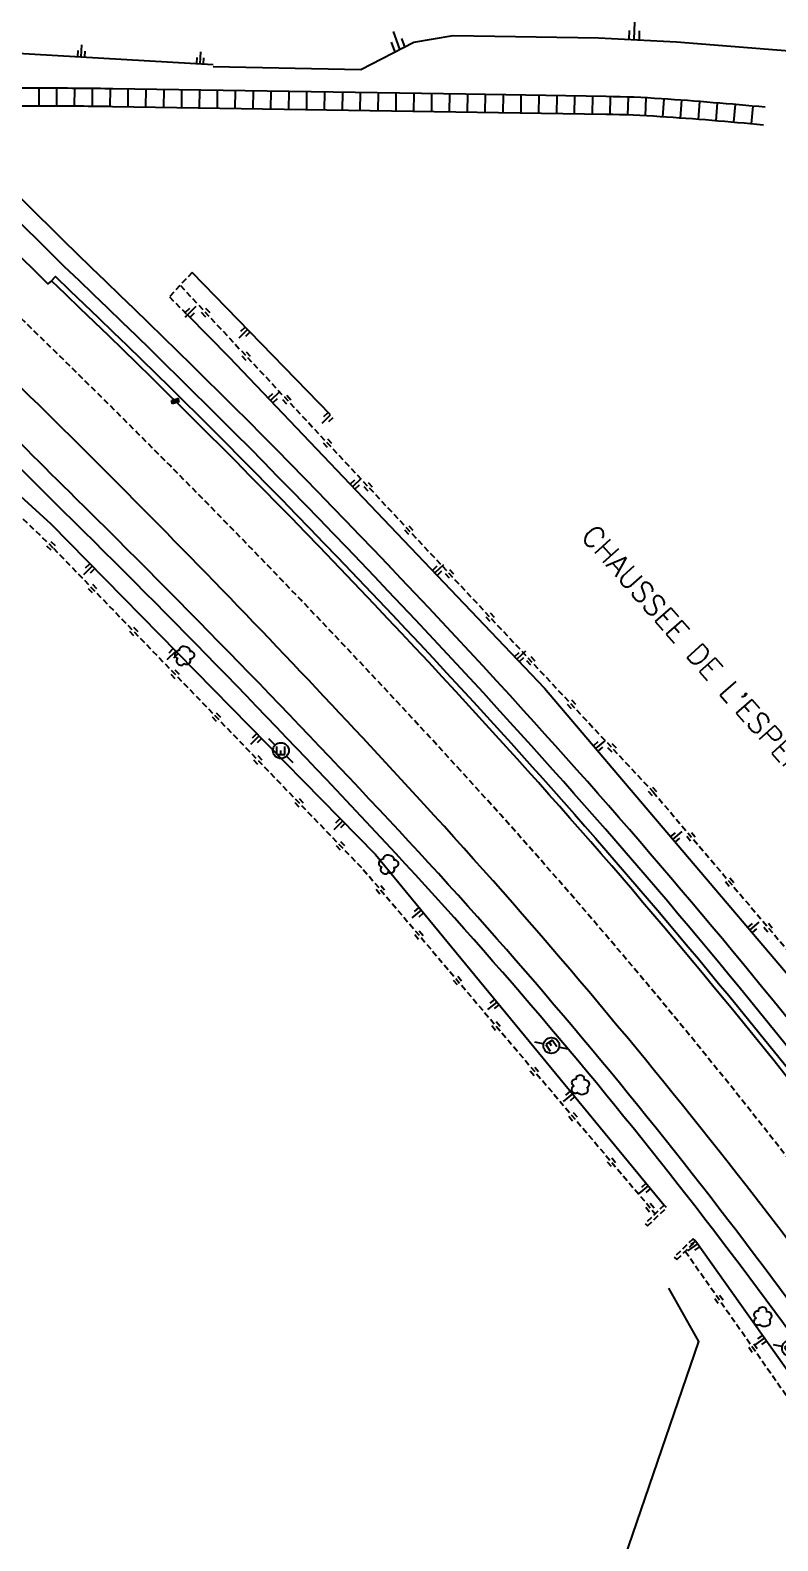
# Model space of a CAD drawing. Header units: millimetres. Extents: x 114000 to 115000, y 124000 to 125000.
# Drawn here: x 114846 to 114908.8, y 124556.1 to 124682.9 of the extents above; entities that cross this region are included whole.
import ezdxf
from ezdxf.enums import TextEntityAlignment as Align

# ---------------------------------------------------------------- set-up
doc = ezdxf.new("R2010")
doc.units = ezdxf.units.MM
doc.linetypes.add('DASHED', pattern=[0.75, 0.5, -0.25])
doc.layers.get('0').update_dxf_attribs({"linetype": 'CONTINUOUS'})
for name, color, linetype in [('W0001', 6, 'DASHED'), ('W0008', 7, 'CONTINUOUS'), ('W0112', 1, 'DASHED'), ('W0211', 2, 'CONTINUOUS'), ('W0220', 5, 'DASHED'), ('W0300', 7, 'CONTINUOUS'), ('W0310', 3, 'CONTINUOUS'), ('W0334', 7, 'CONTINUOUS'), ('W0400', 7, 'CONTINUOUS'), ('W0471', 7, 'CONTINUOUS'), ('W0700', 7, 'CONTINUOUS'), ('W0989', 7, 'CONTINUOUS')]:
    doc.layers.add(name, color=color, linetype=linetype)
doc.styles.get("Standard").update_dxf_attribs({"font": 'romans.shx', "width": 0.85})

# ---------------------------------------------------------------- blocks, each defined once
blk = doc.blocks.new('T400')
for p, q in [((-0.15, 0.3), (0.15, 0.3)), ((-0.15, -0.25), (-0.15, 0.3)), ((-0.15, 0.15), (0.15, 0.15)), ((-0.15, 0), (0.15, 0)), ((0.15, 0.3), (0.15, -0.25)), ((-0.15, -0.15), (0.15, -0.15)), ((-0.15, -0.25), (-0.15, -0.3)), ((-0.15, -0.3), (0.15, -0.3)), ((0.15, -0.3), (0.15, -0.25))]:
    blk.add_line(p, q)
blk = doc.blocks.new('T300')
for p, q in [((-0.8, 0.51), (-0.86, 0.34)), ((-0.86, 0.34), (-0.86, 0.17)), ((-0.86, 0.17), (-0.74, 0.06)), ((-0.69, 0.63), (-0.8, 0.51)), ((-0.8, -0.06), (-0.74, 0.06)), ((-0.74, 0.06), (-0.69, 0.11)), ((-0.57, 0.69), (-0.69, 0.63)), ((-0.46, 0.69), (-0.57, 0.69)), ((-0.29, 0.63), (-0.46, 0.69)), ((-0.29, 0.63), (-0.17, 0.74)), ((-0.23, 0.57), (-0.29, 0.63)), ((-0.17, 0.74), (-0.06, 0.8)), ((-0.06, 0.8), (0.06, 0.8)), ((0.06, 0.8), (0.23, 0.74)), ((0.23, 0.74), (0.34, 0.63)), ((0.34, 0.63), (0.4, 0.51)), ((0.46, 0.46), (0.34, 0.46)), ((0.4, 0.51), (0.4, 0.46)), ((0.57, 0.4), (0.46, 0.46)), ((0.57, 0.4), (0.69, 0.29)), ((0.69, 0.29), (0.74, 0.17)), ((0.74, 0.06), (0.69, -0.17)), ((0.74, 0.17), (0.74, 0.06)), ((-0.8, -0.17), (-0.8, -0.06)), ((-0.8, -0.23), (-0.8, -0.17)), ((-0.74, -0.34), (-0.8, -0.23)), ((-0.69, -0.4), (-0.74, -0.34)), ((-0.51, -0.46), (-0.69, -0.4)), ((-0.4, -0.46), (-0.51, -0.46)), ((-0.4, -0.46), (-0.34, -0.46)), ((-0.34, -0.46), (-0.34, -0.4)), ((-0.34, -0.51), (-0.34, -0.46)), ((-0.29, -0.63), (-0.34, -0.51)), ((-0.17, -0.74), (-0.29, -0.63)), ((-0.06, -0.8), (-0.17, -0.74)), ((0.06, -0.8), (-0.06, -0.8)), ((0.17, -0.74), (0.06, -0.8)), ((0.23, -0.69), (0.17, -0.74)), ((0.29, -0.46), (0.23, -0.46)), ((0.29, -0.63), (0.23, -0.69)), ((0.46, -0.4), (0.29, -0.46)), ((0.34, -0.51), (0.29, -0.63)), ((0.34, -0.51), (0.34, -0.46)), ((0.57, -0.34), (0.46, -0.4)), ((0.63, -0.29), (0.57, -0.34)), ((0.69, -0.17), (0.63, -0.29))]:
    blk.add_line(p, q)
blk = doc.blocks.new('T471')
for p, q in [((-0.333334, 0.333334), (-0.333334, -0.333334)), ((-0.333334, 0.333334), (0.333334, 0.333334)), ((-0.333334, 0), (0, 0)), ((0.500001, 0.500001), (1.000002, 1.000002)), ((-0.500001, -0.500001), (-1.000002, -1.000002)), ((-0.333334, -0.333334), (0.333334, -0.333334))]:
    blk.add_line(p, q)
blk.add_ellipse((0, 0), major_axis=(0.471405, 0.471405), ratio=1, start_param=5.4977871438, end_param=11.780972451)
blk = doc.blocks.new('t211o')
at = {"color": 0, "linetype": 'Continuous'}
for p, q in [((-0.29, 0.5), (-0.29, 0)), ((0, 1), (0, 0)), ((0.29, 0.5), (0.29, 0))]:
    blk.add_line(p, q, dxfattribs=at)
blk = doc.blocks.new('t220o')
at = {"color": 0, "linetype": 'Continuous'}
for p, q in [((-0.25, 0.25), (0.25, 0.25)), ((-0.25, -0.25), (0.25, -0.25))]:
    blk.add_line(p, q, dxfattribs=at)

msp = doc.modelspace()

# ---------------------------------------------------------------- linework, layer by layer
at = {"layer": 'W0001'}
msp.add_lwpolyline([(115000, 124403.83, 0.028332), (114983.58, 124456.05, 0.042534), (114946.27, 124534.04), (114931.34, 124558.23, 0.037174), (114882.18, 124620.71, 0.017937), (114838.05, 124665.6, 0.013832), (114808.53, 124692.54, 0.000548), (114781.18, 124717.28, -0.004818), (114747.24, 124748.51, -0.025477), (114711.68, 124785.44, -0.027641), (114690.2, 124813.11, -0.036849), (114667.01, 124852.58, -0.034361), (114651.58, 124890.24, -0.039829), (114639.21, 124940.62, -0.014932), (114634.13, 124982.69, -0.007243), (114633.19, 125000, -0.010296)], format="xyb", dxfattribs=at)
at = {"layer": 'W0008'}
for points in [[(115000, 124419.72, 0.013751), (114991.6, 124446.09, 0.050124), (114948.82, 124537.9), (114936.02, 124558.41, 0.002922), (114922.91, 124577.28, 0.012952), (114912.61, 124591.15, 0.01831), (114885.12, 124623.7, 0.01829), (114847.79, 124661.86), (114847.49, 124661.62, 0.017106), (114811.2, 124695.53, 0.000547), (114783.86, 124720.26, -0.004818), (114749.98, 124751.43, -0.025477), (114714.71, 124788.07, -0.027641), (114693.49, 124815.39, -0.036849), (114670.6, 124854.35, -0.034361), (114655.38, 124891.5, -0.039829), (114643.17, 124941.26)], [(115000, 124385.51, 0.03761), (114979.69, 124454.58, 0.042534), (114942.72, 124531.85), (114927.83, 124555.97, 0.037136), (114879.1, 124617.89, 0.01745), (114836.42, 124661.4), (114833.64, 124660.26), (114831.39, 124660.39, -0.035177), (114817.78, 124656.91), (114803.28, 124654.83)]]:
    msp.add_lwpolyline(points, format="xyb", dxfattribs=at)
at = {"layer": 'W0112'}
msp.add_lwpolyline([(114859.6, 124662.58), (114857.7, 124660.51), (114859.22, 124659), (114859.02, 124658.78)], dxfattribs=at)
for points in [[(114897.85, 124582.51), (114899.45, 124584.05), (114899.25, 124584.26), (114897.65, 124582.72)], [(114900.3, 124579.69), (114901.9, 124581.23), (114901.69, 124581.44), (114900.09, 124579.9)]]:
    msp.add_lwpolyline(points, close=True, dxfattribs=at)
at = {"layer": 'W0211'}
for p, q in [((114896.75, 124683.61), (114896.71, 124682.12)), ((114876.5, 124682.81), (114877.03, 124681.31)), ((114877.2, 124682.21), (114877.46, 124681.46)), ((114896.3, 124682.88), (114896.28, 124682.13)), ((114897.16, 124682.85), (114897.14, 124682.1)), ((114876.33, 124681.9), (114876.6, 124681.15))]:
    msp.add_line(p, q, dxfattribs=at)
for points in [[(114683.85, 124847.65), (114701.87, 124818.34), (114720.85, 124795.76), (114756.55, 124758.23), (114790.31, 124726.85), (114817.18, 124703.18), (114833.74, 124688.15), (114838.64, 124681.35), (114861.38, 124680.03)], [(114871.24, 124650.61), (114859.6, 124662.58)], [(114859.22, 124659), (114862.72, 124655.46), (114889.2, 124627.66), (114917.01, 124594.92), (114934.07, 124571.02)], [(114829.14, 124656.74), (114830.16, 124657.47), (114847.73, 124641.46), (114875.01, 124613.7), (114899.25, 124584.26)], [(114901.9, 124581.23), (114922.36, 124552.4), (114937.72, 124528.23), (114957.12, 124491.75), (114974.39, 124451.31), (114996.56, 124371.24), (115000, 124350.27)]]:
    msp.add_lwpolyline(points, dxfattribs=at)
msp.add_lwpolyline([(114861.38, 124679.85), (114873.76, 124679.62), (114878.22, 124681.92), (114881.53, 124682.48), (114893.72, 124682.26), (114900.28, 124681.94), (114921.7, 124680.22), (114934.37, 124678.69, -0.024493), (114953.93, 124675.99), (114960.69, 124674.84), (114991.61, 124669.25), (115000, 124667.45)], format="xyb", dxfattribs=at)
at = {"layer": 'W0220'}
for points in [[(114858.62, 124661.47), (114898.31, 124618.96), (114921.89, 124591.19), (114935.32, 124571.9)], [(114829.72, 124656.96), (114847.96, 124639.42), (114873.98, 124612.44), (114898.5, 124583.54)], [(114901.02, 124580.39), (114921.24, 124551.55), (114940.23, 124521.09), (114956.48, 124490), (114973.38, 124450.48), (114995.95, 124367.22), (115000, 124342.45)]]:
    msp.add_lwpolyline(points, dxfattribs=at)
at = {"layer": 'W0310'}
msp.add_lwpolyline([(114894.53, 124550.58), (114902.16, 124572.81), (114899.65, 124577.28)], dxfattribs=at)
at = {"layer": 'W0334'}
for points in [[(115000, 124429.56, 0.00908), (114994.26, 124447.02, 0.050124), (114951.25, 124539.34), (114938.59, 124560.17, 0.002922), (114925.46, 124579.08, 0.012952), (114915.07, 124593.07, 0.01831), (114887.43, 124625.8, 0.01829), (114849.94, 124664.12, 0.017106), (114813.55, 124698.13, 0.000547), (114786.21, 124722.86, -0.004818), (114752.38, 124753.98, -0.025477), (114717.35, 124790.37, -0.027641), (114696.37, 124817.38, -0.036849), (114673.74, 124855.89, -0.034361), (114658.7, 124892.6, -0.045638), (114645.52, 124949.13)], [(115000, 124424.39, 0.011525), (114992.84, 124446.52, 0.050124), (114949.96, 124538.58), (114937.35, 124559.32, 0.002922), (114924.23, 124578.22, 0.012952), (114913.89, 124592.15, 0.01831), (114886.32, 124624.79, 0.01829), (114848.9, 124663.04, 0.017106), (114812.54, 124697.02, 0.000547), (114785.2, 124721.74, -0.004818), (114751.35, 124752.89, -0.025477), (114716.22, 124789.38, -0.027641), (114695.14, 124816.53, -0.036849), (114672.4, 124855.23, -0.034361), (114657.28, 124892.13, -0.044248), (114644.29, 124947.17)], [(114847.79, 124661.86), (114848.13, 124662.22, -0.01829), (114885.49, 124624.04, -0.01831), (114913.01, 124591.45, -0.012952), (114923.32, 124577.57, -0.002922), (114936.43, 124558.69), (114949.25, 124538.16, -0.050124), (114992.07, 124446.26, -0.012896), (115000, 124421.51, -0.017268)], [(115000, 124359.35, 0.00416), (114997.74, 124372.07, 0.044296), (114975.15, 124452.87, 0.042534), (114938.54, 124529.4), (114923.78, 124553.26, 0.043726), (114875.88, 124614.67, 0.010794), (114848.78, 124642.54, -0.011566), (114831.48, 124660.38)], [(115000, 124368.07, 0.001398), (114999.22, 124372.34, 0.044296), (114976.55, 124453.4, 0.042534), (114939.83, 124530.16), (114925.03, 124554.08, 0.043726), (114876.98, 124615.69, 0.010794), (114849.84, 124643.6, -0.010839), (114833.64, 124660.26)]]:
    msp.add_lwpolyline(points, format="xyb", dxfattribs=at)
at = {"layer": 'W0700'}
for p, q in [((114846.72, 124678.04), (114846.72, 124676.54)), ((114848.22, 124678.04), (114848.22, 124676.54)), ((114849.72, 124678.03), (114849.71, 124676.53)), ((114851.22, 124678.01), (114851.21, 124676.51)), ((114852.72, 124677.99), (114852.7, 124676.49)), ((114854.22, 124677.97), (114854.2, 124676.47)), ((114855.72, 124677.95), (114855.7, 124676.45)), ((114857.22, 124677.92), (114857.2, 124676.42)), ((114858.72, 124677.9), (114858.7, 124676.4)), ((114860.22, 124677.88), (114860.2, 124676.38)), ((114861.72, 124677.85), (114861.7, 124676.35)), ((114863.22, 124677.83), (114863.2, 124676.33)), ((114864.72, 124677.81), (114864.7, 124676.31)), ((114866.22, 124677.78), (114866.2, 124676.28)), ((114867.72, 124677.76), (114867.7, 124676.26)), ((114869.22, 124677.73), (114869.2, 124676.24)), ((114870.72, 124677.71), (114870.7, 124676.21)), ((114872.22, 124677.69), (114872.2, 124676.19)), ((114873.72, 124677.66), (114873.7, 124676.16)), ((114875.22, 124677.64), (114875.2, 124676.14)), ((114876.72, 124677.62), (114876.7, 124676.12)), ((114878.22, 124677.59), (114878.2, 124676.09)), ((114879.72, 124677.57), (114879.7, 124676.07)), ((114881.22, 124677.55), (114881.2, 124676.05)), ((114882.72, 124677.52), (114882.7, 124676.02)), ((114884.22, 124677.5), (114884.2, 124676)), ((114885.72, 124677.48), (114885.7, 124675.98)), ((114887.22, 124677.45), (114887.2, 124675.95)), ((114888.72, 124677.43), (114888.7, 124675.93)), ((114890.22, 124677.4), (114890.2, 124675.9)), ((114891.72, 124677.38), (114891.7, 124675.88)), ((114893.22, 124677.36), (114893.2, 124675.86)), ((114894.72, 124677.33), (114894.69, 124675.83)), ((114896.22, 124677.29), (114896.16, 124675.79)), ((114897.72, 124677.23), (114897.64, 124675.73)), ((114899.21, 124677.13), (114899.11, 124675.64)), ((114900.71, 124677.03), (114900.6, 124675.53)), ((114902.21, 124676.92), (114902.09, 124675.42)), ((114903.7, 124676.8), (114903.58, 124675.3)), ((114905.2, 124676.67), (114905.07, 124675.18)), ((114906.69, 124676.54), (114906.55, 124675.05))]:
    msp.add_line(p, q, dxfattribs=at)
for points in [[(114907.73, 124676.44, 0.006809), (114899.01, 124677.15, 0.012831), (114894.38, 124677.34), (114882.55, 124677.53), (114852.96, 124677.99, 0.003481), (114847.42, 124678.04, 0.001885), (114837.2, 124678.02, 0.002839)], [(114907.58, 124674.95, 0.006809), (114898.91, 124675.65, 0.012831), (114894.36, 124675.84), (114852.93, 124676.49, 0.003481), (114847.42, 124676.54, 0.001885), (114837.21, 124676.52, 0.002839)]]:
    msp.add_lwpolyline(points, format="xyb", dxfattribs=at)

# ---------------------------------------------------------------- block references
at = {"layer": 'W0211'}
for p, rotation in [((114850.27, 124680.68), 356.696719244344), ((114860.25, 124680.1), 356.696719244344), ((114859.22, 124659), 314.6684469314479), ((114864.27, 124657.78), 134.198441261893), ((114866.19, 124651.82), 313.601115622544), ((114871.24, 124650.61), 134.198441261893), ((114873.08, 124644.58), 313.601115622544), ((114851.22, 124637.91), 134.499617447526), ((114879.98, 124637.34), 313.601115622544), ((114858.23, 124630.78), 134.499617447526), ((114886.87, 124630.09), 313.601115622544), ((114865.24, 124623.65), 134.499617447526), ((114893.49, 124622.6), 310.355726399671), ((114872.24, 124616.51), 134.499617447526), ((114899.97, 124614.98), 310.355726399671), ((114878.86, 124609.02), 129.469731092956), ((114906.44, 124607.36), 310.355726399671), ((114885.21, 124601.31), 129.469731092956), ((114891.57, 124593.59), 129.469731092956), ((114897.93, 124585.87), 129.469731092956), ((114902.06, 124581), 125.359848687609), ((114907.68, 124573.08), 125.359848687609)]:
    msp.add_blockref('t211o', p, dxfattribs=dict(at, rotation=rotation))
at = {"layer": 'W0220'}
for p, rotation in [((114860.73, 124659.21), 313.0318044911475), ((114864.14, 124655.55), 313.0318044911475), ((114867.55, 124651.9), 313.0318044911475), ((114870.97, 124648.25), 313.0318044911475), ((114874.38, 124644.59), 313.0318044911475), ((114877.79, 124640.94), 313.0318044911475), ((114847.74, 124639.63), 316.118959691322), ((114881.2, 124637.28), 313.0318044911475), ((114851.22, 124636.04), 313.967075601459), ((114884.61, 124633.63), 313.0318044911475), ((114854.69, 124632.44), 313.967075601459), ((114888.03, 124629.97), 313.0318044911475), ((114858.16, 124628.84), 313.967075601459), ((114891.44, 124626.32), 313.0318044911475), ((114861.63, 124625.24), 313.967075601459), ((114894.85, 124622.66), 313.0318044911475), ((114865.11, 124621.65), 313.967075601459), ((114898.26, 124619.01), 313.0318044911475), ((114868.58, 124618.05), 313.967075601459), ((114901.5, 124615.2), 310.3395004430321), ((114872.05, 124614.45), 313.967075601459), ((114875.41, 124610.75), 310.300137573468), ((114904.74, 124611.39), 310.3395004430321), ((114878.65, 124606.94), 310.300137573468), ((114907.97, 124607.57), 310.3395004430321), ((114881.88, 124603.13), 310.300137573468), ((114885.12, 124599.31), 310.300137573468), ((114888.35, 124595.5), 310.300137573468), ((114891.58, 124591.69), 310.300137573468), ((114894.82, 124587.87), 310.300137573468), ((114898.05, 124584.06), 310.300137573468), ((114903.84, 124576.36), 305.029488706934), ((114906.71, 124572.27), 305.029488706934)]:
    msp.add_blockref('t220o', p, dxfattribs=dict(at, rotation=rotation))
at = {"layer": 'W0300'}
for p, rotation in [((114858.98, 124630.45), 90), ((114876.12, 124612.93), 90), ((114892.2, 124594.21), 303.365385789853), ((114907.51, 124574.74), 303.365385789853)]:
    msp.add_blockref('T300', p, dxfattribs=dict(at, rotation=rotation))
at = {"layer": 'W0400', "rotation": 107.6424754093409}
msp.add_blockref('T400', (114858.2, 124651.77), dxfattribs=at)
at = {"layer": 'W0471'}
for p, rotation in [((114867.06, 124622.42), 90), ((114889.77, 124597.66), 303.365385789853), ((114909.81, 124572.25), 303.365385789853)]:
    msp.add_blockref('T471', p, dxfattribs=dict(at, rotation=rotation))

# ---------------------------------------------------------------- texts
at = {"layer": 'W0989'}
msp.add_text("CHAUSSEE DE L'ESPERANCE", height=1.75, rotation=311.5071, dxfattribs=at).set_placement((114903.76, 124628.61), align=Align.MIDDLE)

doc.saveas('drawing.dxf')
